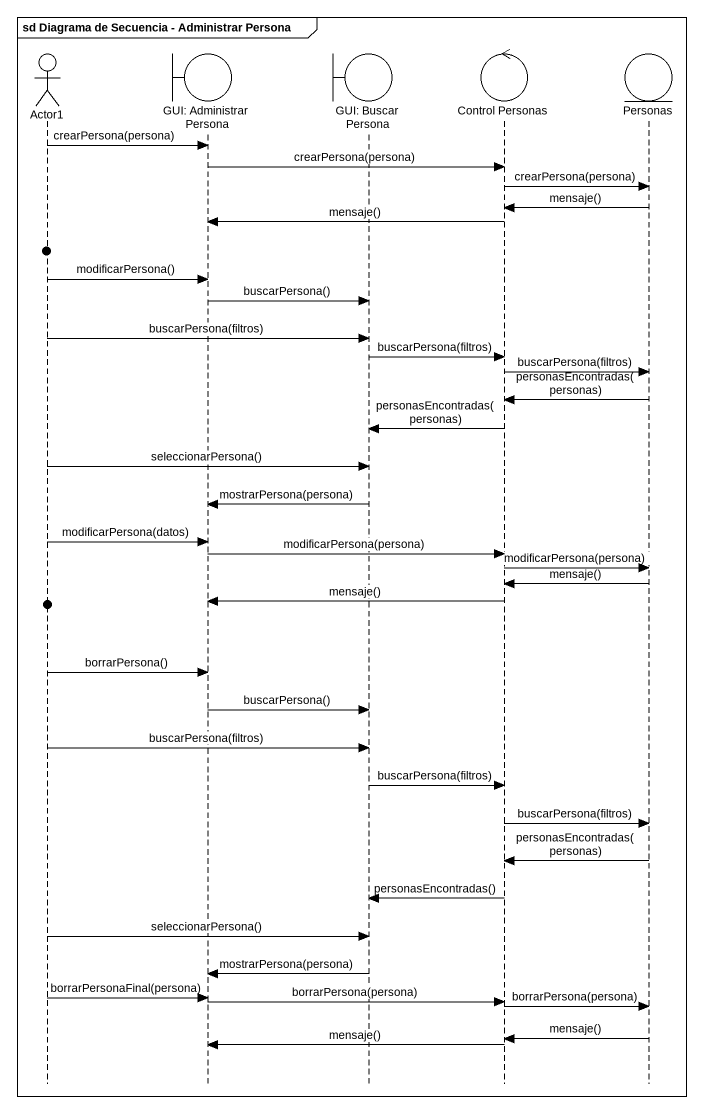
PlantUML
@startuml
mainframe sd Diagrama de Secuencia - Administrar Persona
hide footbox
actor Actor1
boundary "GUI: Administrar Persona" as GUI_Administrar_Persona
boundary "GUI: Buscar Persona" as GUI_Buscar_Persona
control "Control Personas" as Control_Personas
entity Personas

Actor1 -> GUI_Administrar_Persona : crearPersona(persona)
GUI_Administrar_Persona -> Control_Personas : crearPersona(persona)
Control_Personas -> Personas : crearPersona(persona)
Personas -> Control_Personas : mensaje()
Control_Personas -> GUI_Administrar_Persona : mensaje()
Actor1 -> GUI_Administrar_Persona : modificarPersona()
GUI_Administrar_Persona -> GUI_Buscar_Persona : buscarPersona()
Actor1 -> GUI_Buscar_Persona : buscarPersona(filtros)
GUI_Buscar_Persona -> Control_Personas : buscarPersona(filtros)
Control_Personas -> Personas : buscarPersona(filtros)
Personas -> Control_Personas : personasEncontradas(personas)
Control_Personas -> GUI_Buscar_Persona : personasEncontradas(personas)
Actor1 -> GUI_Buscar_Persona : seleccionarPersona()
GUI_Buscar_Persona -> GUI_Administrar_Persona : mostrarPersona(persona)
Actor1 -> GUI_Administrar_Persona : modificarPersona(datos)
GUI_Administrar_Persona -> Control_Personas : modificarPersona(persona)
Control_Personas -> Personas : modificarPersona(persona)
Personas -> Control_Personas : mensaje()
Control_Personas -> GUI_Administrar_Persona : mensaje()
Actor1 -> GUI_Administrar_Persona : borrarPersona()
GUI_Administrar_Persona -> GUI_Buscar_Persona : buscarPersona()
Actor1 -> GUI_Buscar_Persona : buscarPersona(filtros)
GUI_Buscar_Persona -> Control_Personas : buscarPersona(filtros)
Control_Personas -> Personas : buscarPersona(filtros)
Personas -> Control_Personas : personasEncontradas(personas)
Control_Personas -> GUI_Buscar_Persona : personasEncontradas()
Actor1 -> GUI_Buscar_Persona : seleccionarPersona()
GUI_Buscar_Persona -> GUI_Administrar_Persona : mostrarPersona(persona)
Actor1 -> GUI_Administrar_Persona : borrarPersonaFinal(persona)
GUI_Administrar_Persona -> Control_Personas : borrarPersona(persona)
Control_Personas -> Personas : borrarPersona(persona)
Personas -> Control_Personas : mensaje()
Control_Personas -> GUI_Administrar_Persona : mensaje()
@enduml
